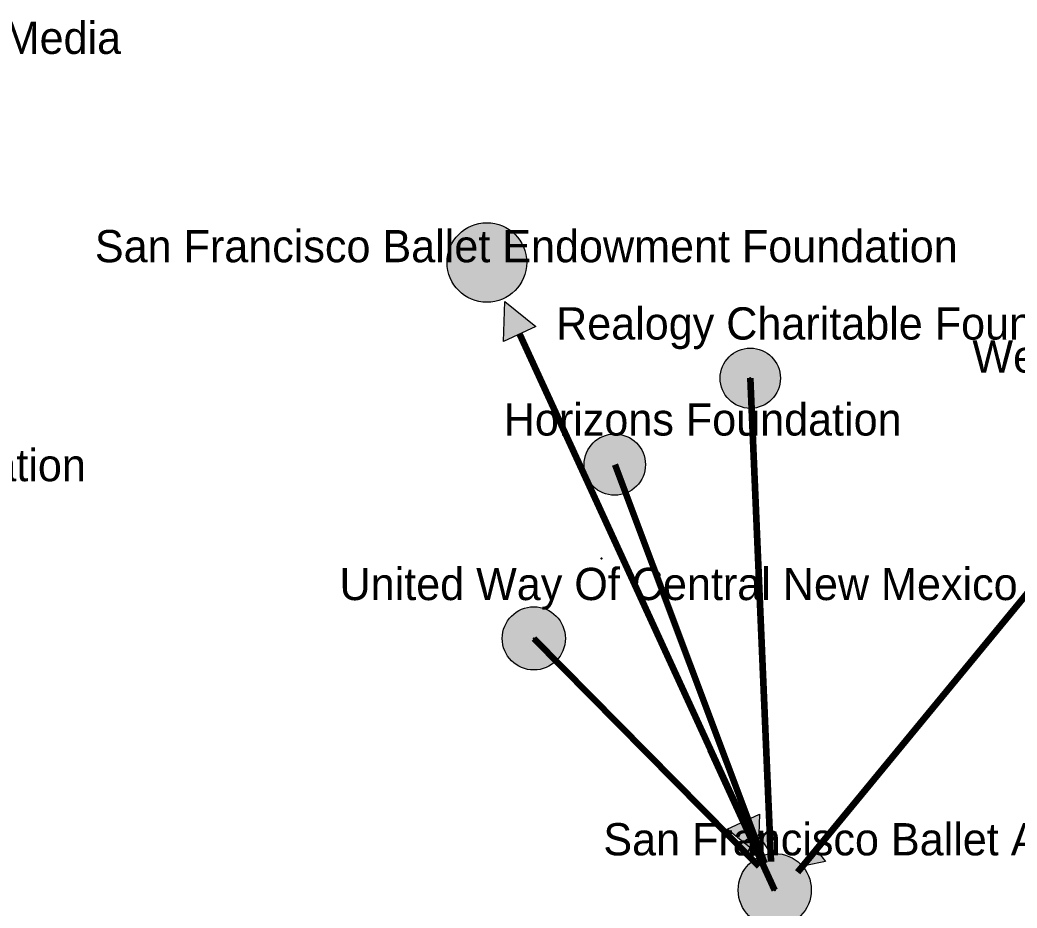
# Model space of a CAD drawing. Header units: millimetres. Extents: x -17.3 to 32.9, y -10.4 to 22.9.
# Drawn here: x 1.06 to 8.07, y 13.62 to 19.87 of the extents above; entities that cross this region are included whole.
import ezdxf

# ---------------------------------------------------------------- set-up
doc = ezdxf.new("R2010")
doc.units = ezdxf.units.MM
doc.header["$MEASUREMENT"] = 0
for name, color, linetype, true_color in [('links', 7, 'Continuous', 0x000000), ('node border', 7, 'Continuous', 0x000000), ('node centers', 7, 'Continuous', 0x000000), ('other_nodefills', 7, 'Continuous', 0x000000), ('SF_nodefills', 7, 'Continuous', 0x000000), ('text', 7, 'Continuous', 0x000000)]:
    doc.layers.add(name, color=color, linetype=linetype, true_color=true_color)

msp = doc.modelspace()

# ---------------------------------------------------------------- hatches: boundary and pattern name
at = {"layer": 'other_nodefills', "true_color": 0xb2b2b2, "extrusion": (0, 0, -1)}
for points in [[(-4.4657, 17.887), (-4.6851, 17.7107), (-4.4561, 17.6055)], [(-6.2478, 14.0012), (-6.028, 14.1774), (-6.257, 14.2826)], [(-6.2106, 13.9806), (-6.0888, 14.0511), (-6.194, 14.1204)], [(-6.2658, 14.0087), (-6.1624, 14.1044), (-6.2805, 14.1487)], [(-6.3255, 14.0238), (-6.2461, 14.1401), (-6.3707, 14.1573)], [(-6.5822, 13.9203), (-6.6423, 14.0476), (-6.7202, 13.9486)]]:
    msp.add_hatch(color=253, dxfattribs=at).paths.add_polyline_path(points, flags=0)
at = {"layer": 'other_nodefills', "true_color": 0xb2b2b2}
for points in [[(6.4036, 17.3468), (6.4035, 17.3523), (6.4033, 17.3577), (6.403, 17.3631), (6.4025, 17.3684), (6.4019, 17.3737), (6.4011, 17.379), (6.4003, 17.3843), (6.3993, 17.3894), (6.3982, 17.3946), (6.3969, 17.3997), (6.3955, 17.4047), (6.3941, 17.4097), (6.3924, 17.4147), (6.3907, 17.4196), (6.3889, 17.4244), (6.3869, 17.4292), (6.3849, 17.4339), (6.3827, 17.4386), (6.3804, 17.4432), (6.378, 17.4477), (6.3755, 17.4522), (6.3729, 17.4566), (6.3702, 17.4609), (6.3674, 17.4651), (6.3645, 17.4693), (6.3615, 17.4735), (6.3584, 17.4775), (6.3552, 17.4815), (6.3519, 17.4853), (6.3485, 17.4891), (6.3451, 17.4929), (6.3415, 17.4965), (6.3379, 17.5), (6.3342, 17.5035), (6.3304, 17.5069), (6.3265, 17.5102), (6.3225, 17.5134), (6.3185, 17.5165), (6.3144, 17.5195), (6.3102, 17.5224), (6.3059, 17.5252), (6.3016, 17.5279), (6.2972, 17.5305), (6.2927, 17.533), (6.2882, 17.5354), (6.2836, 17.5377), (6.2789, 17.5398), (6.2742, 17.5419), (6.2694, 17.5438), (6.2646, 17.5457), (6.2597, 17.5474), (6.2548, 17.549), (6.2498, 17.5505), (6.2447, 17.5519), (6.2396, 17.5531), (6.2345, 17.5542), (6.2293, 17.5552), (6.2241, 17.5561), (6.2188, 17.5568), (6.2135, 17.5575), (6.2081, 17.5579), (6.2027, 17.5583), (6.1973, 17.5585), (6.1918, 17.5585), (6.1864, 17.5585), (6.1809, 17.5583), (6.1755, 17.5579), (6.1702, 17.5575), (6.1649, 17.5568), (6.1596, 17.5561), (6.1543, 17.5552), (6.1491, 17.5542), (6.144, 17.5531), (6.1389, 17.5519), (6.1339, 17.5505), (6.1289, 17.549), (6.1239, 17.5474), (6.119, 17.5457), (6.1142, 17.5438), (6.1094, 17.5419), (6.1047, 17.5398), (6.1, 17.5377), (6.0954, 17.5354), (6.0909, 17.533), (6.0864, 17.5305), (6.082, 17.5279), (6.0777, 17.5252), (6.0734, 17.5224), (6.0692, 17.5195), (6.0651, 17.5165), (6.0611, 17.5134), (6.0571, 17.5102), (6.0532, 17.5069), (6.0494, 17.5035), (6.0457, 17.5), (6.0421, 17.4965), (6.0385, 17.4929), (6.035, 17.4891), (6.0317, 17.4853), (6.0284, 17.4815), (6.0252, 17.4775), (6.0221, 17.4735), (6.0191, 17.4693), (6.0162, 17.4651), (6.0134, 17.4609), (6.0107, 17.4566), (6.0081, 17.4522), (6.0056, 17.4477), (6.0032, 17.4432), (6.0009, 17.4386), (5.9987, 17.4339), (5.9966, 17.4292), (5.9947, 17.4244), (5.9929, 17.4196), (5.9911, 17.4147), (5.9895, 17.4097), (5.988, 17.4047), (5.9867, 17.3997), (5.9854, 17.3946), (5.9843, 17.3894), (5.9833, 17.3843), (5.9824, 17.379), (5.9817, 17.3737), (5.9811, 17.3684), (5.9806, 17.3631), (5.9803, 17.3577), (5.9801, 17.3523), (5.98, 17.3468), (5.9801, 17.3413), (5.9803, 17.3359), (5.9806, 17.3305), (5.9811, 17.3251), (5.9817, 17.3198), (5.9824, 17.3145), (5.9833, 17.3093), (5.9843, 17.3041), (5.9854, 17.2989), (5.9867, 17.2938), (5.988, 17.2888), (5.9895, 17.2838), (5.9911, 17.2788), (5.9929, 17.2739), (5.9947, 17.2691), (5.9966, 17.2643), (5.9987, 17.2596), (6.0009, 17.2549), (6.0032, 17.2503), (6.0056, 17.2458), (6.0081, 17.2413), (6.0107, 17.2369), (6.0134, 17.2326), (6.0162, 17.2283), (6.0191, 17.2241), (6.0221, 17.22), (6.0252, 17.216), (6.0284, 17.212), (6.0317, 17.2082), (6.035, 17.2044), (6.0385, 17.2006), (6.0421, 17.197), (6.0457, 17.1935), (6.0494, 17.19), (6.0532, 17.1866), (6.0571, 17.1833), (6.0611, 17.1802), (6.0651, 17.1771), (6.0692, 17.1741), (6.0734, 17.1712), (6.0777, 17.1684), (6.082, 17.1657), (6.0864, 17.1631), (6.0909, 17.1606), (6.0954, 17.1582), (6.1, 17.1559), (6.1047, 17.1537), (6.1094, 17.1517), (6.1142, 17.1497), (6.119, 17.1479), (6.1239, 17.1462), (6.1289, 17.1445), (6.1339, 17.1431), (6.1389, 17.1417), (6.144, 17.1405), (6.1491, 17.1393), (6.1543, 17.1383), (6.1596, 17.1375), (6.1649, 17.1367), (6.1702, 17.1361), (6.1755, 17.1357), (6.1809, 17.1353), (6.1864, 17.1351), (6.1918, 17.135), (6.1973, 17.1351), (6.2027, 17.1353), (6.2081, 17.1357), (6.2135, 17.1361), (6.2188, 17.1367), (6.2241, 17.1375), (6.2293, 17.1383), (6.2345, 17.1393), (6.2396, 17.1405), (6.2447, 17.1417), (6.2498, 17.1431), (6.2548, 17.1445), (6.2597, 17.1462), (6.2646, 17.1479), (6.2694, 17.1497), (6.2742, 17.1517), (6.2789, 17.1537), (6.2836, 17.1559), (6.2882, 17.1582), (6.2927, 17.1606), (6.2972, 17.1631), (6.3016, 17.1657), (6.3059, 17.1684), (6.3102, 17.1712), (6.3144, 17.1741), (6.3185, 17.1771), (6.3225, 17.1802), (6.3265, 17.1833), (6.3304, 17.1866), (6.3342, 17.19), (6.3379, 17.1935), (6.3415, 17.197), (6.3451, 17.2006), (6.3485, 17.2044), (6.3519, 17.2082), (6.3552, 17.212), (6.3584, 17.216), (6.3615, 17.22), (6.3645, 17.2241), (6.3674, 17.2283), (6.3702, 17.2326), (6.3729, 17.2369), (6.3755, 17.2413), (6.378, 17.2458), (6.3804, 17.2503), (6.3827, 17.2549), (6.3849, 17.2596), (6.3869, 17.2643), (6.3889, 17.2691), (6.3907, 17.2739), (6.3924, 17.2788), (6.3941, 17.2838), (6.3955, 17.2888), (6.3969, 17.2938), (6.3982, 17.2989), (6.3993, 17.3041), (6.4003, 17.3093), (6.4011, 17.3145), (6.4019, 17.3198), (6.4025, 17.3251), (6.403, 17.3305), (6.4033, 17.3359), (6.4035, 17.3413)], [(4.892, 15.5178), (4.8919, 15.5235), (4.8917, 15.5292), (4.8913, 15.5349), (4.8908, 15.5405), (4.8902, 15.5461), (4.8894, 15.5516), (4.8885, 15.5571), (4.8875, 15.5625), (4.8863, 15.5679), (4.885, 15.5732), (4.8836, 15.5785), (4.882, 15.5838), (4.8803, 15.589), (4.8785, 15.5941), (4.8766, 15.5992), (4.8745, 15.6042), (4.8723, 15.6091), (4.8701, 15.614), (4.8677, 15.6188), (4.8652, 15.6236), (4.8625, 15.6282), (4.8598, 15.6328), (4.857, 15.6374), (4.854, 15.6418), (4.851, 15.6462), (4.8478, 15.6505), (4.8446, 15.6548), (4.8412, 15.6589), (4.8378, 15.663), (4.8343, 15.667), (4.8306, 15.6709), (4.8269, 15.6747), (4.8231, 15.6784), (4.8192, 15.682), (4.8152, 15.6856), (4.8111, 15.689), (4.807, 15.6923), (4.8027, 15.6956), (4.7984, 15.6987), (4.794, 15.7018), (4.7896, 15.7047), (4.785, 15.7075), (4.7804, 15.7103), (4.7757, 15.7129), (4.771, 15.7154), (4.7661, 15.7178), (4.7613, 15.72), (4.7563, 15.7222), (4.7513, 15.7243), (4.7462, 15.7262), (4.7411, 15.728), (4.7359, 15.7297), (4.7307, 15.7312), (4.7254, 15.7327), (4.72, 15.734), (4.7146, 15.7351), (4.7092, 15.7362), (4.7037, 15.7371), (4.6982, 15.7379), (4.6926, 15.7385), (4.687, 15.739), (4.6813, 15.7393), (4.6756, 15.7396), (4.6699, 15.7396), (4.6642, 15.7396), (4.6585, 15.7393), (4.6528, 15.739), (4.6472, 15.7385), (4.6416, 15.7379), (4.6361, 15.7371), (4.6306, 15.7362), (4.6252, 15.7351), (4.6198, 15.734), (4.6144, 15.7327), (4.6092, 15.7312), (4.6039, 15.7297), (4.5987, 15.728), (4.5936, 15.7262), (4.5885, 15.7243), (4.5835, 15.7222), (4.5786, 15.72), (4.5737, 15.7178), (4.5689, 15.7154), (4.5641, 15.7129), (4.5595, 15.7103), (4.5548, 15.7075), (4.5503, 15.7047), (4.5458, 15.7018), (4.5415, 15.6987), (4.5371, 15.6956), (4.5329, 15.6923), (4.5288, 15.689), (4.5247, 15.6856), (4.5207, 15.682), (4.5168, 15.6784), (4.513, 15.6747), (4.5093, 15.6709), (4.5057, 15.667), (4.5021, 15.663), (4.4987, 15.6589), (4.4954, 15.6548), (4.4921, 15.6505), (4.489, 15.6462), (4.4859, 15.6418), (4.483, 15.6374), (4.4802, 15.6328), (4.4774, 15.6282), (4.4748, 15.6236), (4.4723, 15.6188), (4.4699, 15.614), (4.4676, 15.6091), (4.4655, 15.6042), (4.4634, 15.5992), (4.4615, 15.5941), (4.4597, 15.589), (4.458, 15.5838), (4.4565, 15.5785), (4.455, 15.5732), (4.4537, 15.5679), (4.4526, 15.5625), (4.4515, 15.5571), (4.4506, 15.5516), (4.4498, 15.5461), (4.4492, 15.5405), (4.4487, 15.5349), (4.4483, 15.5292), (4.4481, 15.5235), (4.4481, 15.5178), (4.4481, 15.5121), (4.4483, 15.5064), (4.4487, 15.5007), (4.4492, 15.4951), (4.4498, 15.4895), (4.4506, 15.484), (4.4515, 15.4785), (4.4526, 15.4731), (4.4537, 15.4677), (4.455, 15.4623), (4.4565, 15.457), (4.458, 15.4518), (4.4597, 15.4466), (4.4615, 15.4415), (4.4634, 15.4364), (4.4655, 15.4314), (4.4676, 15.4264), (4.4699, 15.4216), (4.4723, 15.4167), (4.4748, 15.412), (4.4774, 15.4073), (4.4802, 15.4027), (4.483, 15.3981), (4.4859, 15.3937), (4.489, 15.3893), (4.4921, 15.385), (4.4954, 15.3807), (4.4987, 15.3766), (4.5021, 15.3725), (4.5057, 15.3685), (4.5093, 15.3646), (4.513, 15.3608), (4.5168, 15.3571), (4.5207, 15.3534), (4.5247, 15.3499), (4.5288, 15.3465), (4.5329, 15.3431), (4.5371, 15.3399), (4.5415, 15.3367), (4.5458, 15.3337), (4.5503, 15.3307), (4.5548, 15.3279), (4.5595, 15.3252), (4.5641, 15.3225), (4.5689, 15.32), (4.5737, 15.3176), (4.5786, 15.3153), (4.5835, 15.3132), (4.5885, 15.3111), (4.5936, 15.3092), (4.5987, 15.3074), (4.6039, 15.3057), (4.6092, 15.3041), (4.6144, 15.3027), (4.6198, 15.3014), (4.6252, 15.3002), (4.6306, 15.2992), (4.6361, 15.2983), (4.6416, 15.2975), (4.6472, 15.2969), (4.6528, 15.2964), (4.6585, 15.296), (4.6642, 15.2958), (4.6699, 15.2957), (4.6756, 15.2958), (4.6813, 15.296), (4.687, 15.2964), (4.6926, 15.2969), (4.6982, 15.2975), (4.7037, 15.2983), (4.7092, 15.2992), (4.7146, 15.3002), (4.72, 15.3014), (4.7254, 15.3027), (4.7307, 15.3041), (4.7359, 15.3057), (4.7411, 15.3074), (4.7462, 15.3092), (4.7513, 15.3111), (4.7563, 15.3132), (4.7613, 15.3153), (4.7661, 15.3176), (4.771, 15.32), (4.7757, 15.3225), (4.7804, 15.3252), (4.785, 15.3279), (4.7896, 15.3307), (4.794, 15.3337), (4.7984, 15.3367), (4.8027, 15.3399), (4.807, 15.3431), (4.8111, 15.3465), (4.8152, 15.3499), (4.8192, 15.3534), (4.8231, 15.3571), (4.8269, 15.3608), (4.8306, 15.3646), (4.8343, 15.3685), (4.8378, 15.3725), (4.8412, 15.3766), (4.8446, 15.3807), (4.8478, 15.385), (4.851, 15.3893), (4.854, 15.3937), (4.857, 15.3981), (4.8598, 15.4027), (4.8625, 15.4073), (4.8652, 15.412), (4.8677, 15.4167), (4.8701, 15.4216), (4.8723, 15.4264), (4.8745, 15.4314), (4.8766, 15.4364), (4.8785, 15.4415), (4.8803, 15.4466), (4.882, 15.4518), (4.8836, 15.457), (4.885, 15.4623), (4.8863, 15.4677), (4.8875, 15.4731), (4.8885, 15.4785), (4.8894, 15.484), (4.8902, 15.4895), (4.8908, 15.4951), (4.8913, 15.5007), (4.8917, 15.5064), (4.8919, 15.5121)]]:
    msp.add_hatch(color=253, dxfattribs=at).paths.add_polyline_path(points, flags=0)
at = {"layer": 'SF_nodefills', "true_color": 0xff8b00}
for points in [[(4.6199, 18.1605), (4.6199, 18.1677), (4.6196, 18.1749), (4.6191, 18.182), (4.6185, 18.1891), (4.6177, 18.1961), (4.6167, 18.2031), (4.6156, 18.21), (4.6143, 18.2169), (4.6128, 18.2237), (4.6111, 18.2304), (4.6093, 18.2371), (4.6074, 18.2437), (4.6052, 18.2502), (4.603, 18.2567), (4.6005, 18.2631), (4.5979, 18.2694), (4.5952, 18.2756), (4.5923, 18.2818), (4.5893, 18.2879), (4.5862, 18.2939), (4.5829, 18.2998), (4.5794, 18.3056), (4.5758, 18.3113), (4.5721, 18.3169), (4.5683, 18.3225), (4.5643, 18.3279), (4.5602, 18.3332), (4.556, 18.3385), (4.5517, 18.3436), (4.5472, 18.3486), (4.5426, 18.3535), (4.5379, 18.3583), (4.5331, 18.363), (4.5282, 18.3676), (4.5232, 18.3721), (4.5181, 18.3764), (4.5128, 18.3806), (4.5075, 18.3847), (4.502, 18.3887), (4.4965, 18.3925), (4.4909, 18.3962), (4.4851, 18.3998), (4.4793, 18.4032), (4.4734, 18.4065), (4.4674, 18.4097), (4.4613, 18.4127), (4.4552, 18.4156), (4.4489, 18.4183), (4.4426, 18.4209), (4.4362, 18.4233), (4.4298, 18.4256), (4.4232, 18.4277), (4.4166, 18.4297), (4.4099, 18.4315), (4.4032, 18.4331), (4.3964, 18.4346), (4.3895, 18.4359), (4.3826, 18.4371), (4.3756, 18.4381), (4.3686, 18.4389), (4.3615, 18.4395), (4.3543, 18.4399), (4.3471, 18.4402), (4.3399, 18.4403), (4.3327, 18.4402), (4.3255, 18.4399), (4.3184, 18.4395), (4.3113, 18.4389), (4.3043, 18.4381), (4.2973, 18.4371), (4.2904, 18.4359), (4.2836, 18.4346), (4.2768, 18.4331), (4.27, 18.4315), (4.2633, 18.4297), (4.2567, 18.4277), (4.2502, 18.4256), (4.2437, 18.4233), (4.2374, 18.4209), (4.231, 18.4183), (4.2248, 18.4156), (4.2186, 18.4127), (4.2126, 18.4097), (4.2066, 18.4065), (4.2007, 18.4032), (4.1949, 18.3998), (4.1891, 18.3962), (4.1835, 18.3925), (4.178, 18.3887), (4.1725, 18.3847), (4.1672, 18.3806), (4.162, 18.3764), (4.1568, 18.3721), (4.1518, 18.3676), (4.1469, 18.363), (4.1421, 18.3583), (4.1374, 18.3535), (4.1328, 18.3486), (4.1284, 18.3436), (4.124, 18.3385), (4.1198, 18.3332), (4.1157, 18.3279), (4.1118, 18.3225), (4.1079, 18.3169), (4.1042, 18.3113), (4.1007, 18.3056), (4.0972, 18.2998), (4.0939, 18.2939), (4.0908, 18.2879), (4.0877, 18.2818), (4.0849, 18.2756), (4.0821, 18.2694), (4.0795, 18.2631), (4.0771, 18.2567), (4.0748, 18.2502), (4.0727, 18.2437), (4.0708, 18.2371), (4.0689, 18.2304), (4.0673, 18.2237), (4.0658, 18.2169), (4.0645, 18.21), (4.0634, 18.2031), (4.0624, 18.1961), (4.0616, 18.1891), (4.061, 18.182), (4.0605, 18.1749), (4.0602, 18.1677), (4.0601, 18.1605), (4.0602, 18.1533), (4.0605, 18.1461), (4.061, 18.139), (4.0616, 18.1319), (4.0624, 18.1248), (4.0634, 18.1179), (4.0645, 18.1109), (4.0658, 18.1041), (4.0673, 18.0973), (4.0689, 18.0905), (4.0708, 18.0838), (4.0727, 18.0772), (4.0748, 18.0707), (4.0771, 18.0642), (4.0795, 18.0578), (4.0821, 18.0515), (4.0849, 18.0453), (4.0877, 18.0391), (4.0908, 18.033), (4.0939, 18.027), (4.0972, 18.0211), (4.1007, 18.0153), (4.1042, 18.0096), (4.1079, 18.0039), (4.1118, 17.9984), (4.1157, 17.993), (4.1198, 17.9876), (4.124, 17.9824), (4.1284, 17.9772), (4.1328, 17.9722), (4.1374, 17.9673), (4.1421, 17.9625), (4.1469, 17.9578), (4.1518, 17.9532), (4.1568, 17.9488), (4.162, 17.9444), (4.1672, 17.9402), (4.1725, 17.9361), (4.178, 17.9321), (4.1835, 17.9283), (4.1891, 17.9246), (4.1949, 17.921), (4.2007, 17.9176), (4.2066, 17.9143), (4.2126, 17.9111), (4.2186, 17.9081), (4.2248, 17.9052), (4.231, 17.9025), (4.2374, 17.8999), (4.2437, 17.8975), (4.2502, 17.8952), (4.2567, 17.8931), (4.2633, 17.8911), (4.27, 17.8893), (4.2768, 17.8877), (4.2836, 17.8862), (4.2904, 17.8849), (4.2973, 17.8837), (4.3043, 17.8827), (4.3113, 17.8819), (4.3184, 17.8813), (4.3255, 17.8809), (4.3327, 17.8806), (4.3399, 17.8805), (4.3471, 17.8806), (4.3543, 17.8809), (4.3615, 17.8813), (4.3686, 17.8819), (4.3756, 17.8827), (4.3826, 17.8837), (4.3895, 17.8849), (4.3964, 17.8862), (4.4032, 17.8877), (4.4099, 17.8893), (4.4166, 17.8911), (4.4232, 17.8931), (4.4298, 17.8952), (4.4362, 17.8975), (4.4426, 17.8999), (4.4489, 17.9025), (4.4552, 17.9052), (4.4613, 17.9081), (4.4674, 17.9111), (4.4734, 17.9143), (4.4793, 17.9176), (4.4851, 17.921), (4.4909, 17.9246), (4.4965, 17.9283), (4.502, 17.9321), (4.5075, 17.9361), (4.5128, 17.9402), (4.5181, 17.9444), (4.5232, 17.9488), (4.5282, 17.9532), (4.5331, 17.9578), (4.5379, 17.9625), (4.5426, 17.9673), (4.5472, 17.9722), (4.5517, 17.9772), (4.556, 17.9824), (4.5602, 17.9876), (4.5643, 17.993), (4.5683, 17.9984), (4.5721, 18.0039), (4.5758, 18.0096), (4.5794, 18.0153), (4.5829, 18.0211), (4.5862, 18.027), (4.5893, 18.033), (4.5923, 18.0391), (4.5952, 18.0453), (4.5979, 18.0515), (4.6005, 18.0578), (4.603, 18.0642), (4.6052, 18.0707), (4.6074, 18.0772), (4.6093, 18.0838), (4.6111, 18.0905), (4.6128, 18.0973), (4.6143, 18.1041), (4.6156, 18.1109), (4.6167, 18.1179), (4.6177, 18.1248), (4.6185, 18.1319), (4.6191, 18.139), (4.6196, 18.1461), (4.6199, 18.1533)], [(5.4546, 16.7395), (5.4545, 16.7451), (5.4543, 16.7506), (5.454, 16.7561), (5.4535, 16.7616), (5.4529, 16.767), (5.4521, 16.7724), (5.4512, 16.7777), (5.4502, 16.783), (5.4491, 16.7882), (5.4478, 16.7934), (5.4464, 16.7985), (5.4449, 16.8036), (5.4433, 16.8086), (5.4415, 16.8136), (5.4397, 16.8185), (5.4377, 16.8234), (5.4356, 16.8282), (5.4334, 16.8329), (5.431, 16.8376), (5.4286, 16.8422), (5.4261, 16.8468), (5.4234, 16.8513), (5.4207, 16.8557), (5.4178, 16.86), (5.4149, 16.8643), (5.4118, 16.8684), (5.4087, 16.8725), (5.4054, 16.8766), (5.4021, 16.8805), (5.3987, 16.8844), (5.3951, 16.8882), (5.3915, 16.8919), (5.3878, 16.8955), (5.384, 16.899), (5.3802, 16.9024), (5.3762, 16.9058), (5.3722, 16.909), (5.3681, 16.9122), (5.3639, 16.9152), (5.3596, 16.9182), (5.3553, 16.921), (5.3509, 16.9238), (5.3464, 16.9264), (5.3419, 16.929), (5.3372, 16.9314), (5.3326, 16.9337), (5.3278, 16.9359), (5.323, 16.938), (5.3181, 16.94), (5.3132, 16.9419), (5.3082, 16.9436), (5.3032, 16.9453), (5.2981, 16.9468), (5.293, 16.9482), (5.2878, 16.9494), (5.2825, 16.9506), (5.2772, 16.9516), (5.2719, 16.9525), (5.2665, 16.9532), (5.2611, 16.9539), (5.2556, 16.9543), (5.2501, 16.9547), (5.2446, 16.9549), (5.239, 16.955), (5.2335, 16.9549), (5.2279, 16.9547), (5.2225, 16.9543), (5.217, 16.9539), (5.2116, 16.9532), (5.2062, 16.9525), (5.2009, 16.9516), (5.1956, 16.9506), (5.1904, 16.9494), (5.1852, 16.9482), (5.1801, 16.9468), (5.175, 16.9453), (5.1699, 16.9436), (5.165, 16.9419), (5.16, 16.94), (5.1552, 16.938), (5.1504, 16.9359), (5.1456, 16.9337), (5.141, 16.9314), (5.1364, 16.929), (5.1318, 16.9264), (5.1273, 16.9238), (5.1229, 16.921), (5.1186, 16.9182), (5.1143, 16.9152), (5.1102, 16.9122), (5.1061, 16.909), (5.102, 16.9058), (5.0981, 16.9024), (5.0942, 16.899), (5.0904, 16.8955), (5.0867, 16.8919), (5.0831, 16.8882), (5.0796, 16.8844), (5.0762, 16.8805), (5.0728, 16.8766), (5.0696, 16.8725), (5.0665, 16.8684), (5.0634, 16.8643), (5.0605, 16.86), (5.0576, 16.8557), (5.0549, 16.8513), (5.0522, 16.8468), (5.0497, 16.8422), (5.0472, 16.8376), (5.0449, 16.8329), (5.0427, 16.8282), (5.0406, 16.8234), (5.0386, 16.8185), (5.0368, 16.8136), (5.035, 16.8086), (5.0334, 16.8036), (5.0319, 16.7985), (5.0305, 16.7934), (5.0292, 16.7882), (5.0281, 16.783), (5.0271, 16.7777), (5.0262, 16.7724), (5.0254, 16.767), (5.0248, 16.7616), (5.0243, 16.7561), (5.024, 16.7506), (5.0238, 16.7451), (5.0237, 16.7395), (5.0238, 16.734), (5.024, 16.7285), (5.0243, 16.723), (5.0248, 16.7175), (5.0254, 16.7121), (5.0262, 16.7067), (5.0271, 16.7014), (5.0281, 16.6961), (5.0292, 16.6909), (5.0305, 16.6857), (5.0319, 16.6805), (5.0334, 16.6754), (5.035, 16.6704), (5.0368, 16.6654), (5.0386, 16.6605), (5.0406, 16.6556), (5.0427, 16.6508), (5.0449, 16.6461), (5.0472, 16.6414), (5.0497, 16.6368), (5.0522, 16.6322), (5.0549, 16.6278), (5.0576, 16.6234), (5.0605, 16.619), (5.0634, 16.6148), (5.0665, 16.6106), (5.0696, 16.6065), (5.0728, 16.6024), (5.0762, 16.5985), (5.0796, 16.5946), (5.0831, 16.5908), (5.0867, 16.5871), (5.0904, 16.5835), (5.0942, 16.58), (5.0981, 16.5765), (5.102, 16.5732), (5.1061, 16.57), (5.1102, 16.5668), (5.1143, 16.5637), (5.1186, 16.5608), (5.1229, 16.5579), (5.1273, 16.5552), (5.1318, 16.5525), (5.1364, 16.55), (5.141, 16.5476), (5.1456, 16.5452), (5.1504, 16.543), (5.1552, 16.5409), (5.16, 16.5389), (5.165, 16.5371), (5.1699, 16.5353), (5.175, 16.5337), (5.1801, 16.5322), (5.1852, 16.5308), (5.1904, 16.5295), (5.1956, 16.5284), (5.2009, 16.5273), (5.2062, 16.5265), (5.2116, 16.5257), (5.217, 16.5251), (5.2225, 16.5246), (5.2279, 16.5243), (5.2335, 16.524), (5.239, 16.524), (5.2446, 16.524), (5.2501, 16.5243), (5.2556, 16.5246), (5.2611, 16.5251), (5.2665, 16.5257), (5.2719, 16.5265), (5.2772, 16.5273), (5.2825, 16.5284), (5.2878, 16.5295), (5.293, 16.5308), (5.2981, 16.5322), (5.3032, 16.5337), (5.3082, 16.5353), (5.3132, 16.5371), (5.3181, 16.5389), (5.323, 16.5409), (5.3278, 16.543), (5.3326, 16.5452), (5.3372, 16.5476), (5.3419, 16.55), (5.3464, 16.5525), (5.3509, 16.5552), (5.3553, 16.5579), (5.3596, 16.5608), (5.3639, 16.5637), (5.3681, 16.5668), (5.3722, 16.57), (5.3762, 16.5732), (5.3802, 16.5765), (5.384, 16.58), (5.3878, 16.5835), (5.3915, 16.5871), (5.3951, 16.5908), (5.3987, 16.5946), (5.4021, 16.5985), (5.4054, 16.6024), (5.4087, 16.6065), (5.4118, 16.6106), (5.4149, 16.6148), (5.4178, 16.619), (5.4207, 16.6234), (5.4234, 16.6278), (5.4261, 16.6322), (5.4286, 16.6368), (5.431, 16.6414), (5.4334, 16.6461), (5.4356, 16.6508), (5.4377, 16.6556), (5.4397, 16.6605), (5.4415, 16.6654), (5.4433, 16.6704), (5.4449, 16.6754), (5.4464, 16.6805), (5.4478, 16.6857), (5.4491, 16.6909), (5.4502, 16.6961), (5.4512, 16.7014), (5.4521, 16.7067), (5.4529, 16.7121), (5.4535, 16.7175), (5.454, 16.723), (5.4543, 16.7285), (5.4545, 16.734)], [(6.6207, 13.7484), (6.6207, 13.755), (6.6204, 13.7616), (6.62, 13.7682), (6.6194, 13.7747), (6.6187, 13.7812), (6.6178, 13.7876), (6.6167, 13.7939), (6.6155, 13.8002), (6.6142, 13.8065), (6.6127, 13.8127), (6.611, 13.8188), (6.6092, 13.8249), (6.6072, 13.8309), (6.6051, 13.8368), (6.6029, 13.8427), (6.6005, 13.8485), (6.598, 13.8543), (6.5954, 13.8599), (6.5926, 13.8655), (6.5897, 13.871), (6.5867, 13.8764), (6.5835, 13.8818), (6.5802, 13.887), (6.5768, 13.8922), (6.5733, 13.8973), (6.5697, 13.9023), (6.5659, 13.9072), (6.562, 13.912), (6.5581, 13.9167), (6.554, 13.9213), (6.5498, 13.9259), (6.5454, 13.9303), (6.541, 13.9346), (6.5365, 13.9388), (6.5319, 13.9429), (6.5272, 13.9469), (6.5224, 13.9507), (6.5175, 13.9545), (6.5125, 13.9581), (6.5074, 13.9617), (6.5022, 13.9651), (6.497, 13.9683), (6.4916, 13.9715), (6.4862, 13.9745), (6.4807, 13.9774), (6.4751, 13.9802), (6.4694, 13.9829), (6.4637, 13.9854), (6.4579, 13.9877), (6.452, 13.99), (6.4461, 13.9921), (6.4401, 13.994), (6.434, 13.9958), (6.4279, 13.9975), (6.4217, 13.999), (6.4154, 14.0003), (6.4091, 14.0015), (6.4028, 14.0026), (6.3963, 14.0035), (6.3899, 14.0042), (6.3834, 14.0048), (6.3768, 14.0052), (6.3702, 14.0055), (6.3636, 14.0056), (6.3569, 14.0055), (6.3504, 14.0052), (6.3438, 14.0048), (6.3373, 14.0042), (6.3309, 14.0035), (6.3244, 14.0026), (6.3181, 14.0015), (6.3118, 14.0003), (6.3055, 13.999), (6.2994, 13.9975), (6.2932, 13.9958), (6.2872, 13.994), (6.2812, 13.9921), (6.2752, 13.99), (6.2694, 13.9877), (6.2636, 13.9854), (6.2578, 13.9829), (6.2522, 13.9802), (6.2466, 13.9774), (6.2411, 13.9745), (6.2357, 13.9715), (6.2303, 13.9683), (6.2251, 13.9651), (6.2199, 13.9617), (6.2148, 13.9581), (6.2098, 13.9545), (6.2049, 13.9507), (6.2001, 13.9469), (6.1954, 13.9429), (6.1908, 13.9388), (6.1863, 13.9346), (6.1819, 13.9303), (6.1776, 13.9259), (6.1734, 13.9213), (6.1693, 13.9167), (6.1653, 13.912), (6.1614, 13.9072), (6.1577, 13.9023), (6.1541, 13.8973), (6.1505, 13.8922), (6.1471, 13.887), (6.1439, 13.8818), (6.1407, 13.8764), (6.1377, 13.871), (6.1348, 13.8655), (6.132, 13.8599), (6.1294, 13.8543), (6.1268, 13.8485), (6.1245, 13.8427), (6.1222, 13.8368), (6.1202, 13.8309), (6.1182, 13.8249), (6.1164, 13.8188), (6.1147, 13.8127), (6.1132, 13.8065), (6.1119, 13.8002), (6.1107, 13.7939), (6.1096, 13.7876), (6.1087, 13.7812), (6.108, 13.7747), (6.1074, 13.7682), (6.107, 13.7616), (6.1067, 13.755), (6.1067, 13.7484), (6.1067, 13.7418), (6.107, 13.7352), (6.1074, 13.7286), (6.108, 13.7221), (6.1087, 13.7157), (6.1096, 13.7093), (6.1107, 13.7029), (6.1119, 13.6966), (6.1132, 13.6904), (6.1147, 13.6842), (6.1164, 13.6781), (6.1182, 13.672), (6.1202, 13.666), (6.1222, 13.6601), (6.1245, 13.6542), (6.1268, 13.6484), (6.1294, 13.6427), (6.132, 13.637), (6.1348, 13.6314), (6.1377, 13.6259), (6.1407, 13.6205), (6.1439, 13.6152), (6.1471, 13.6099), (6.1505, 13.6047), (6.1541, 13.5996), (6.1577, 13.5946), (6.1614, 13.5897), (6.1653, 13.5849), (6.1693, 13.5802), (6.1734, 13.5756), (6.1776, 13.5711), (6.1819, 13.5667), (6.1863, 13.5624), (6.1908, 13.5582), (6.1954, 13.5541), (6.2001, 13.5501), (6.2049, 13.5462), (6.2098, 13.5424), (6.2148, 13.5388), (6.2199, 13.5353), (6.2251, 13.5319), (6.2303, 13.5286), (6.2357, 13.5254), (6.2411, 13.5224), (6.2466, 13.5195), (6.2522, 13.5167), (6.2578, 13.5141), (6.2636, 13.5115), (6.2694, 13.5092), (6.2752, 13.5069), (6.2812, 13.5048), (6.2872, 13.5029), (6.2932, 13.5011), (6.2994, 13.4994), (6.3055, 13.4979), (6.3118, 13.4965), (6.3181, 13.4953), (6.3244, 13.4943), (6.3309, 13.4934), (6.3373, 13.4926), (6.3438, 13.4921), (6.3504, 13.4917), (6.3569, 13.4914), (6.3636, 13.4913), (6.3702, 13.4914), (6.3768, 13.4917), (6.3834, 13.4921), (6.3899, 13.4926), (6.3963, 13.4934), (6.4028, 13.4943), (6.4091, 13.4953), (6.4154, 13.4965), (6.4217, 13.4979), (6.4279, 13.4994), (6.434, 13.5011), (6.4401, 13.5029), (6.4461, 13.5048), (6.452, 13.5069), (6.4579, 13.5092), (6.4637, 13.5115), (6.4694, 13.5141), (6.4751, 13.5167), (6.4807, 13.5195), (6.4862, 13.5224), (6.4916, 13.5254), (6.497, 13.5286), (6.5022, 13.5319), (6.5074, 13.5353), (6.5125, 13.5388), (6.5175, 13.5424), (6.5224, 13.5462), (6.5272, 13.5501), (6.5319, 13.5541), (6.5365, 13.5582), (6.541, 13.5624), (6.5454, 13.5667), (6.5498, 13.5711), (6.554, 13.5756), (6.5581, 13.5802), (6.562, 13.5849), (6.5659, 13.5897), (6.5697, 13.5946), (6.5733, 13.5996), (6.5768, 13.6047), (6.5802, 13.6099), (6.5835, 13.6152), (6.5867, 13.6205), (6.5897, 13.6259), (6.5926, 13.6314), (6.5954, 13.637), (6.598, 13.6427), (6.6005, 13.6484), (6.6029, 13.6542), (6.6051, 13.6601), (6.6072, 13.666), (6.6092, 13.672), (6.611, 13.6781), (6.6127, 13.6842), (6.6142, 13.6904), (6.6155, 13.6966), (6.6167, 13.7029), (6.6178, 13.7093), (6.6187, 13.7157), (6.6194, 13.7221), (6.62, 13.7286), (6.6204, 13.7352), (6.6207, 13.7418)]]:
    msp.add_hatch(color=30, dxfattribs=at).paths.add_polyline_path(points, flags=0)

# ---------------------------------------------------------------- linework, layer by layer
at = {"layer": 'links', "color": 18, "lineweight": 140, "true_color": 0x000000}
for p, q in [((4.5684, 17.6571), (6.2531, 13.9892)), ((6.1918, 17.3468), (6.336, 13.9486)), ((9.2431, 17.1795), (6.5225, 13.8733)), ((5.2391, 16.7395), (6.2926, 13.9376)), ((4.6699, 15.5177), (6.2525, 13.9171)), ((6.3636, 13.7484), (5.9111, 14.7337))]:
    msp.add_line(p, q, dxfattribs=at)
at = {"layer": 'node border', "color": 7, "lineweight": 5, "true_color": 0xffffff}
for centre, radius in [((4.34, 18.1604), 0.2799), ((6.1918, 17.3468), 0.2118), ((5.2391, 16.7395), 0.2155), ((4.67, 15.5177), 0.222), ((6.3637, 13.7485), 0.257)]:
    msp.add_circle(centre, radius, dxfattribs=at)
at = {"layer": 'node centers'}
for p in [(6.1918, 17.3468), (5.1468, 16.0792), (4.67, 15.5177), (5.7958, 14.9849), (6.3637, 13.7485)]:
    msp.add_point(p, dxfattribs=at)
at = {"layer": 'other_nodefills', "lineweight": 0}
for points in [[(4.4657, 17.887), (4.6851, 17.7107), (4.4561, 17.6055)], [(6.2478, 14.0012), (6.028, 14.1774), (6.257, 14.2826)], [(6.2106, 13.9806), (6.0888, 14.0511), (6.194, 14.1204)], [(6.2658, 14.0087), (6.1624, 14.1044), (6.2805, 14.1487)], [(6.3255, 14.0238), (6.2461, 14.1401), (6.3707, 14.1573)], [(6.5822, 13.9203), (6.6423, 14.0476), (6.7202, 13.9486)]]:
    msp.add_lwpolyline(points, close=True, dxfattribs=at)
for centre, radius in [((6.1918, 17.3468), 0.2118), ((4.67, 15.5177), 0.222)]:
    msp.add_circle(centre, radius, dxfattribs=at)
at = {"layer": 'SF_nodefills', "lineweight": 0}
for centre, radius in [((4.34, 18.1604), 0.2799), ((5.2391, 16.7395), 0.2155), ((6.3637, 13.7485), 0.257)]:
    msp.add_circle(centre, radius, dxfattribs=at)

# ---------------------------------------------------------------- texts
at = {"layer": 'text', "color": 254, "true_color": 0xe6e7e8, "char_height": 0.226667, "attachment_point": 7, "line_spacing_factor": 0.963855}
for s, insert, width in [('\\fCentury Gothic;Common Sense Media', (-1.3142, 19.6236), 3.661763), ('\\fCentury Gothic;San Francisco Ballet Endowment Foundation', (1.5843, 18.1589), 6.947699), ('\\fCentury Gothic;Realogy Charitable Foundation Inc', (4.8264, 17.5502), 5.508731), ('\\fCentury Gothic;Wender-weis Foundation For Children', (7.7527, 17.3831), 5.861161), ('\\fCentury Gothic;Horizons Foundation', (4.4586, 16.9406), 3.223054), ('\\fCentury Gothic;Bernard And Barbro Foundation', (-2.7758, 16.6194), 4.996903), ('\\fCentury Gothic;United Way Of Central New Mexico', (3.304, 15.7187), 5.576), ('\\fCentury Gothic;San Francisco Ballet Association', (5.1589, 13.9892), 5.015914)]:
    msp.add_mtext(s, dxfattribs=dict(at, insert=insert, width=width))

doc.saveas('drawing.dxf')
